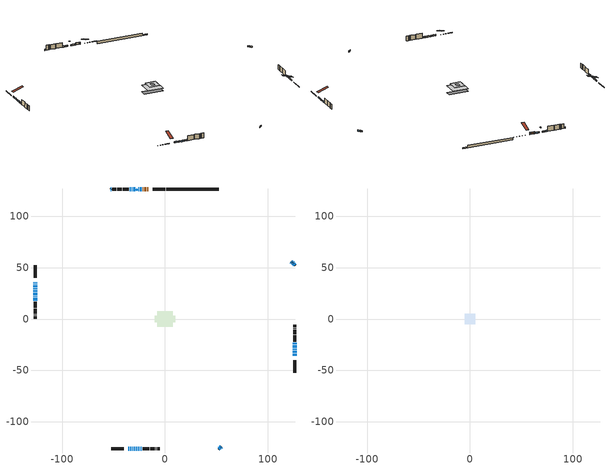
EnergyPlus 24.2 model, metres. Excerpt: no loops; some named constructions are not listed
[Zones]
conditioned space
 floor outside (Floor1 construction): -0.59,-0.59 -0.59,0.59 0.59,0.59 0.59,-0.59 z1.22
 floor outside (Floor2 construction): -0.3,-0.3 -0.3,0.3 0.3,0.3 0.3,-0.3 z1.22
 floor adiabatic (AdiabaticFloorConstruction): -7.65,-7.65 -7.65,7.65 7.65,7.65 7.65,-7.65 z3.66
 floor foundation (Slab1 construction): -9.73,-3.08 -9.73,3.08 9.73,3.08 9.73,-3.08 z-1.22
 wall outside (RimJoist1 construction): 0.21,126.37 -11.81,126.37 / -52.35,-126.37 -40.32,-126.37 / -126.37,52.35 -126.37,40.32 / 126.37,-52.35 126.37,-40.32 z1.22:1.52
 wall outside (AdiabaticWallConstruction 1): -16.48,126.37 -17.1,126.37 / -18.02,126.37 -20.26,126.37 / -21.19,126.37 -21.76,126.37 z1.22:3.25
 wall outside (AdiabaticWallConstruction): -126.37,35.66 -126.37,35.3 / -35.65,-126.37 -34.94,-126.37 / -34.01,-126.37 -32.63,-126.37 / -31.7,-126.37 -31.33,-126.37 / -30.41,-126.37 -29.6,-126.37 / 52.34,-126.37 53.53,-125.19 / 54.19,-124.53 54.69,-124.03 / -126.37,34.37 -126.37,33.71 / -126.37,32.78 -126.37,30.78 / -126.37,29.86 -126.37,28.85 / 126.37,-35.65 126.37,-33.76 / -126.37,27.93 -126.37,26.69 / 126.37,-32.83 126.37,-30.86 / 126.37,-29.93 126.37,-28.86 / 126.37,-27.93 126.37,-25.37 / -22.69,126.37 -24.71,126.37 / -25.64,126.37 -26.01,126.37 / -28.67,-126.37 -27.46,-126.37 / -126.37,25.76 -126.37,23.04 / -126.37,22.12 -126.37,21.75 / 126.37,-24.44 126.37,-22.88 / -126.37,20.82 -126.37,20.39 / -29.09,126.37 -29.68,126.37 / -30.61,126.37 -30.87,126.37 / -26.53,-126.37 -25.54,-126.37 / -24.62,-126.37 -24.06,-126.37 / -23.13,-126.37 -22.36,-126.37 / -126.37,19.46 -126.37,17.75 / -31.8,126.37 -32.53,126.37 / -33.46,126.37 -34.1,126.37 / 126.37,52.34 125.19,53.53 / 124.53,54.19 124.11,54.61 / 123.45,55.26 122.95,55.77 / -52.34,126.37 -52.77,125.95 z1.22:2.44
 wall outside (Wall1 construction): -35.03,126.37 -41.06,126.37 / -21.43,-126.37 -15.4,-126.37 / -126.37,16.82 -126.37,10.79 / 126.37,-21.96 126.37,-15.93 z1.22:6.1
 wall outside (Wall2 construction): -41.99,126.37 -46.56,126.37 / -14.47,-126.37 -9.9,-126.37 / -126.37,9.86 -126.37,5.29 / 126.37,-15 126.37,-10.42 z1.22:6.1
 wall outside (Wall3 construction): -47.49,126.37 -48.13,126.37 / -8.97,-126.37 -8.34,-126.37 / -126.37,4.36 -126.37,3.72 / 126.37,-9.5 126.37,-8.86 z1.22:6.1
 wall outside (Wall4 construction): -49.05,126.37 -51.42,126.37 / -7.41,-126.37 -5.05,-126.37 / -126.37,2.79 -126.37,0.43 / 126.37,-7.93 126.37,-5.57 z1.22:6.1
 wall foundation (FoundationWall1 construction): 1.14,126.37,-1.22 1.14,126.37,1.22 47.22,126.37,1.22 47.22,126.37,-0.16 52.35,126.37,-0.16 52.35,126.37,-1.22
 window (WindowConstruction 26): -126.37,35.65 -126.37,35.3 z1.22:2.44
 window (WindowConstruction 8): -35.65,-126.37 -34.94,-126.37 z1.22:2.44
 window (WindowConstruction 9): -34.01,-126.37 -32.63,-126.37 z1.22:2.44
 window (WindowConstruction 10): -31.7,-126.37 -31.33,-126.37 z1.22:2.44
 window (WindowConstruction 11): -30.41,-126.37 -29.6,-126.37 z1.22:2.44
 window (WindowConstruction 12): 52.35,-126.37 53.53,-125.19 z1.22:2.44
 window (WindowConstruction 13): 54.19,-124.53 54.69,-124.03 z1.22:2.44
 window (WindowConstruction 14): -126.37,34.37 -126.37,33.71 z1.22:2.44
 window (WindowConstruction 15): -126.37,32.78 -126.37,30.78 z1.22:2.44
 window (WindowConstruction 16): -126.37,29.86 -126.37,28.86 z1.22:2.44
 window (WindowConstruction): 126.37,-35.65 126.37,-33.76 z1.22:2.44
 window (WindowConstruction 17): -126.37,27.93 -126.37,26.69 z1.22:2.44
 window (WindowConstruction 18): 126.37,-32.83 126.37,-30.86 z1.22:2.44
 window (WindowConstruction 19): 126.37,-29.93 126.37,-28.86 z1.22:2.44
 window (WindowConstruction 20): 126.37,-27.93 126.37,-25.37 z1.22:2.44
 window (WindowConstruction 21): -22.69,126.37 -24.71,126.37 z1.22:2.44
 window (WindowConstruction 22): -25.64,126.37 -26.01,126.37 z1.22:2.44
 window (WindowConstruction 23): -28.67,-126.37 -27.46,-126.37 z1.22:2.44
 window (WindowConstruction 24): -126.37,25.76 -126.37,23.05 z1.22:2.44
 window (WindowConstruction 25): -126.37,22.12 -126.37,21.75 z1.22:2.44
 window (WindowConstruction 1): 126.37,-24.44 126.37,-22.89 z1.22:2.44
 window (WindowConstruction 33): -126.37,20.82 -126.37,20.39 z1.22:2.44
 window (WindowConstruction 27): -29.1,126.37 -29.68,126.37 z1.22:2.44
 window (WindowConstruction 28): -30.61,126.37 -30.87,126.37 z1.22:2.44
 window (WindowConstruction 29): -26.53,-126.37 -25.54,-126.37 z1.22:2.44
 window (WindowConstruction 30): -24.62,-126.37 -24.06,-126.37 z1.22:2.44
 window (WindowConstruction 31): -23.13,-126.37 -22.36,-126.37 z1.22:2.44
 window (WindowConstruction 32): -126.37,19.46 -126.37,17.75 z1.22:2.44
 window (WindowConstruction 2): -31.8,126.37 -32.53,126.37 z1.22:2.44
 window (WindowConstruction 3): -33.46,126.37 -34.1,126.37 z1.22:2.44
 window (WindowConstruction 4): 126.37,52.35 125.19,53.53 z1.22:2.44
 window (WindowConstruction 5): 124.53,54.19 124.11,54.61 z1.22:2.44
 window (WindowConstruction 6): 123.45,55.26 122.95,55.77 z1.22:2.44
 window (WindowConstruction 7): -52.35,126.37 -52.76,125.95 z1.22:2.44
 door (Door): -16.48,126.37 -17.1,126.37 z1.22:3.25
 door (Door 1): -18.02,126.37 -20.26,126.37 z1.22:3.25
 door (Door 2): -21.19,126.37 -21.76,126.37 z1.22:3.25
 ceiling adiabatic (AdiabaticFloorConstruction): 7.65,-7.65 7.65,7.65 -7.65,7.65 -7.65,-7.65 z3.66
 roof outside (AdiabaticRoofConstruction): -28.17,126.37,6.1 -28.17,125.2,6.49 -26.94,125.2,6.49 -26.94,126.37,6.1
 skylight (SkylightConstruction): -28.17,126.37,6.1 -28.17,125.21,6.49 -26.94,125.21,6.49 -26.94,126.37,6.1
attic - vented
 floor to conditioned space (Floor3 construction Reversed): -1.45,-1.45 -1.45,1.45 1.45,1.45 1.45,-1.45 z6.1
 floor to conditioned space (Floor4 construction Reversed): -5.28,-5.28 -5.28,5.28 5.28,5.28 5.28,-5.28 z6.1
 roof outside (Roof1 construction): -15.55,126.37,6.1 -15.55,115.7,9.65 -12.74,115.7,9.65 -12.74,126.37,6.1; -36.58,-126.37,6.1 -36.58,-115.7,9.65 -39.39,-115.7,9.65 -39.39,-126.37,6.1; -126.37,36.58,6.1 -115.7,36.58,9.65 -115.7,39.39,9.65 -126.37,39.39,6.1; 126.37,-36.58,6.1 115.7,-36.58,9.65 115.7,-39.39,9.65 126.37,-39.39,6.1
[Schedule:Day:Interval]
clothes dryer exhaust 0 schedule day: No, 01:00, 0.123457, 02:00, 0.0740741, 03:00, 0.0493827, 04:00, 0.0246914, 05:00, 0.0493827, 06:00, 0.0740741, 07:00, 0.197531, 08:00, 0.395062, 09:00, 0.592593, 10:00, 0.839506, 11:00, 0.962963, 12:00, 1, 13:00, 0.91358, 14:00, 0.82716, 15:00, 0.716049, 16:00, 0.753086, 17:00, 0.679012, 18:00, 0.666667, 20:00, 0.62963, 21:00, 0.641975, 22:00, 0.666667, 23:00, 0.54321, 24:00, 0.296296
clothes dryer exhaust 0 schedule default day; cooling season schedule day; cooling season schedule day 2; cooling season schedule default day; exterior lighting schedule default day; natural vent schedule default day: No, 24:00, 0
cooling season schedule day 1: No, 24:00, 1
exterior lighting schedule day: No, 01:00, 0.566667, 03:00, 0.524167, 05:00, 0.495833, 06:00, 0.5525, 07:00, 0.623333, 08:00, 0.580833, 09:00, 0.439167, 10:00, 0.354167, 12:00, 0.34, 13:00, 0.354167, 14:00, 0.396667, 15:00, 0.425, 16:00, 0.495833, 17:00, 0.623333, 18:00, 0.793333, 19:00, 0.906667, 20:00, 0.963333, 21:00, 0.991667, 22:00, 0.920833, 23:00, 0.793333, 24:00, 0.665833
exterior lighting schedule day 1: No, 01:00, 0.528571, 03:00, 0.488929, 05:00, 0.4625, 06:00, 0.515357, 07:00, 0.581429, 08:00, 0.541786, 09:00, 0.409643, 10:00, 0.330357, 12:00, 0.317143, 13:00, 0.330357, 14:00, 0.37, 15:00, 0.396429, 16:00, 0.4625, 17:00, 0.581429, 18:00, 0.74, 19:00, 0.845714, 20:00, 0.898571, 21:00, 0.925, 22:00, 0.858929, 23:00, 0.74, 24:00, 0.621071
exterior lighting schedule day 10: No, 01:00, 0.552381, 03:00, 0.510952, 05:00, 0.483333, 06:00, 0.538571, 07:00, 0.607619, 08:00, 0.56619, 09:00, 0.428095, 10:00, 0.345238, 12:00, 0.331429, 13:00, 0.345238, 14:00, 0.386667, 15:00, 0.414286, 16:00, 0.483333, 17:00, 0.607619, 18:00, 0.773333, 19:00, 0.88381, 20:00, 0.939048, 21:00, 0.966667, 22:00, 0.897619, 23:00, 0.773333, 24:00, 0.649048
exterior lighting schedule day 11: No, 01:00, 0.571429, 03:00, 0.528571, 05:00, 0.5, 06:00, 0.557143, 07:00, 0.628571, 08:00, 0.585714, 09:00, 0.442857, 10:00, 0.357143, 12:00, 0.342857, 13:00, 0.357143, 14:00, 0.4, 15:00, 0.428571, 16:00, 0.5, 17:00, 0.628571, 18:00, 0.8, 19:00, 0.914286, 20:00, 0.971429, 21:00, 1, 22:00, 0.928571, 23:00, 0.8, 24:00, 0.671429
exterior lighting schedule day 2: No, 01:00, 0.485714, 03:00, 0.449286, 05:00, 0.425, 06:00, 0.473571, 07:00, 0.534286, 08:00, 0.497857, 09:00, 0.376429, 10:00, 0.303571, 12:00, 0.291429, 13:00, 0.303571, 14:00, 0.34, 15:00, 0.364286, 16:00, 0.425, 17:00, 0.534286, 18:00, 0.68, 19:00, 0.777143, 20:00, 0.825714, 21:00, 0.85, 22:00, 0.789286, 23:00, 0.68, 24:00, 0.570714
exterior lighting schedule day 3: No, 01:00, 0.442857, 03:00, 0.409643, 05:00, 0.3875, 06:00, 0.431786, 07:00, 0.487143, 08:00, 0.453929, 09:00, 0.343214, 10:00, 0.276786, 12:00, 0.265714, 13:00, 0.276786, 14:00, 0.31, 15:00, 0.332143, 16:00, 0.3875, 17:00, 0.487143, 18:00, 0.62, 19:00, 0.708571, 20:00, 0.752857, 21:00, 0.775, 22:00, 0.719643, 23:00, 0.62, 24:00, 0.520357
exterior lighting schedule day 4: No, 01:00, 0.4, 03:00, 0.37, 05:00, 0.35, 06:00, 0.39, 07:00, 0.44, 08:00, 0.41, 09:00, 0.31, 10:00, 0.25, 12:00, 0.24, 13:00, 0.25, 14:00, 0.28, 15:00, 0.3, 16:00, 0.35, 17:00, 0.44, 18:00, 0.56, 19:00, 0.64, 20:00, 0.68, 21:00, 0.7, 22:00, 0.65, 23:00, 0.56, 24:00, 0.47
exterior lighting schedule day 5: No, 01:00, 0.380952, 03:00, 0.352381, 05:00, 0.333333, 06:00, 0.371429, 07:00, 0.419048, 08:00, 0.390476, 09:00, 0.295238, 10:00, 0.238095, 12:00, 0.228571, 13:00, 0.238095, 14:00, 0.266667, 15:00, 0.285714, 16:00, 0.333333, 17:00, 0.419048, 18:00, 0.533333, 19:00, 0.609524, 20:00, 0.647619, 21:00, 0.666667, 22:00, 0.619048, 23:00, 0.533333, 24:00, 0.447619
exterior lighting schedule day 6: No, 01:00, 0.390476, 03:00, 0.36119, 05:00, 0.341667, 06:00, 0.380714, 07:00, 0.429524, 08:00, 0.400238, 09:00, 0.302619, 10:00, 0.244048, 12:00, 0.234286, 13:00, 0.244048, 14:00, 0.273333, 15:00, 0.292857, 16:00, 0.341667, 17:00, 0.429524, 18:00, 0.546667, 19:00, 0.624762, 20:00, 0.66381, 21:00, 0.683333, 22:00, 0.634524, 23:00, 0.546667, 24:00, 0.45881
exterior lighting schedule day 7: No, 01:00, 0.419048, 03:00, 0.387619, 05:00, 0.366667, 06:00, 0.408571, 07:00, 0.460952, 08:00, 0.429524, 09:00, 0.324762, 10:00, 0.261905, 12:00, 0.251429, 13:00, 0.261905, 14:00, 0.293333, 15:00, 0.314286, 16:00, 0.366667, 17:00, 0.460952, 18:00, 0.586667, 19:00, 0.670476, 20:00, 0.712381, 21:00, 0.733333, 22:00, 0.680952, 23:00, 0.586667, 24:00, 0.492381
exterior lighting schedule day 8: No, 01:00, 0.466667, 03:00, 0.431667, 05:00, 0.408333, 06:00, 0.455, 07:00, 0.513333, 08:00, 0.478333, 09:00, 0.361667, 10:00, 0.291667, 12:00, 0.28, 13:00, 0.291667, 14:00, 0.326667, 15:00, 0.35, 16:00, 0.408333, 17:00, 0.513333, 18:00, 0.653333, 19:00, 0.746667, 20:00, 0.793333, 21:00, 0.816667, 22:00, 0.758333, 23:00, 0.653333, 24:00, 0.548333
exterior lighting schedule day 9: No, 01:00, 0.509524, 03:00, 0.47131, 05:00, 0.445833, 06:00, 0.496786, 07:00, 0.560476, 08:00, 0.522262, 09:00, 0.394881, 10:00, 0.318452, 12:00, 0.305714, 13:00, 0.318452, 14:00, 0.356667, 15:00, 0.382143, 16:00, 0.445833, 17:00, 0.560476, 18:00, 0.713333, 19:00, 0.815238, 20:00, 0.86619, 21:00, 0.891667, 22:00, 0.827976, 23:00, 0.713333, 24:00, 0.59869
[Schedule:Week:Daily]
clothes dryer exhaust 0 schedule Week Rule - Jan1-Dec31: clothes dryer exhaust 0 schedule day, clothes dryer exhaust 0 schedule day, clothes dryer exhaust 0 schedule day, clothes dryer exhaust 0 schedule day, clothes dryer exhaust 0 schedule day, clothes dryer exhaust 0 schedule day, clothes dryer exhaust 0 schedule day, clothes dryer exhaust 0 schedule default day, clothes dryer exhaust 0 schedule default day, clothes dryer exhaust 0 schedule default day, clothes dryer exhaust 0 schedule default day, clothes dryer exhaust 0 schedule default day
cooling season schedule Week Rule - Jan1-May26: cooling season schedule day, cooling season schedule day, cooling season schedule day, cooling season schedule day, cooling season schedule day, cooling season schedule day, cooling season schedule day, cooling season schedule default day, cooling season schedule default day, cooling season schedule default day, cooling season schedule default day, cooling season schedule default day
cooling season schedule Week Rule - May27-Jun2: cooling season schedule day, cooling season schedule day, cooling season schedule day, cooling season schedule day, cooling season schedule day, cooling season schedule day 1, cooling season schedule day 1, cooling season schedule default day, cooling season schedule default day, cooling season schedule default day, cooling season schedule default day, cooling season schedule default day
cooling season schedule Week Rule - Jun3-Aug25: cooling season schedule day 1, cooling season schedule day 1, cooling season schedule day 1, cooling season schedule day 1, cooling season schedule day 1, cooling season schedule day 1, cooling season schedule day 1, cooling season schedule default day, cooling season schedule default day, cooling season schedule default day, cooling season schedule default day, cooling season schedule default day
cooling season schedule Week Rule - Aug26-Sep1: cooling season schedule day 1, cooling season schedule day 1, cooling season schedule day 1, cooling season schedule day 1, cooling season schedule day 1, cooling season schedule day 1, cooling season schedule day 2, cooling season schedule default day, cooling season schedule default day, cooling season schedule default day, cooling season schedule default day, cooling season schedule default day
cooling season schedule Week Rule - Sep2-Dec31: cooling season schedule day 2, cooling season schedule day 2, cooling season schedule day 2, cooling season schedule day 2, cooling season schedule day 2, cooling season schedule day 2, cooling season schedule day 2, cooling season schedule default day, cooling season schedule default day, cooling season schedule default day, cooling season schedule default day, cooling season schedule default day
exterior lighting schedule Week Rule - Jan1-Jan27: exterior lighting schedule day, exterior lighting schedule day, exterior lighting schedule day, exterior lighting schedule day, exterior lighting schedule day, exterior lighting schedule day, exterior lighting schedule day, exterior lighting schedule default day, exterior lighting schedule default day, exterior lighting schedule default day, exterior lighting schedule default day, exterior lighting schedule default day
exterior lighting schedule Week Rule - Jan28-Feb3: exterior lighting schedule day, exterior lighting schedule day, exterior lighting schedule day, exterior lighting schedule day, exterior lighting schedule day 1, exterior lighting schedule day 1, exterior lighting schedule day 1, exterior lighting schedule default day, exterior lighting schedule default day, exterior lighting schedule default day, exterior lighting schedule default day, exterior lighting schedule default day
exterior lighting schedule Week Rule - Feb4-Feb24: exterior lighting schedule day 1, exterior lighting schedule day 1, exterior lighting schedule day 1, exterior lighting schedule day 1, exterior lighting schedule day 1, exterior lighting schedule day 1, exterior lighting schedule day 1, exterior lighting schedule default day, exterior lighting schedule default day, exterior lighting schedule default day, exterior lighting schedule default day, exterior lighting schedule default day
exterior lighting schedule Week Rule - Feb25-Mar3: exterior lighting schedule day 1, exterior lighting schedule day 1, exterior lighting schedule day 1, exterior lighting schedule day 1, exterior lighting schedule day 2, exterior lighting schedule day 2, exterior lighting schedule day 2, exterior lighting schedule default day, exterior lighting schedule default day, exterior lighting schedule default day, exterior lighting schedule default day, exterior lighting schedule default day
exterior lighting schedule Week Rule - Mar4-Mar31: exterior lighting schedule day 2, exterior lighting schedule day 2, exterior lighting schedule day 2, exterior lighting schedule day 2, exterior lighting schedule day 2, exterior lighting schedule day 2, exterior lighting schedule day 2, exterior lighting schedule default day, exterior lighting schedule default day, exterior lighting schedule default day, exterior lighting schedule default day, exterior lighting schedule default day
exterior lighting schedule Week Rule - Apr1-Apr28: exterior lighting schedule day 3, exterior lighting schedule day 3, exterior lighting schedule day 3, exterior lighting schedule day 3, exterior lighting schedule day 3, exterior lighting schedule day 3, exterior lighting schedule day 3, exterior lighting schedule default day, exterior lighting schedule default day, exterior lighting schedule default day, exterior lighting schedule default day, exterior lighting schedule default day
exterior lighting schedule Week Rule - Apr29-May5: exterior lighting schedule day 3, exterior lighting schedule day 3, exterior lighting schedule day 4, exterior lighting schedule day 4, exterior lighting schedule day 4, exterior lighting schedule day 4, exterior lighting schedule day 4, exterior lighting schedule default day, exterior lighting schedule default day, exterior lighting schedule default day, exterior lighting schedule default day, exterior lighting schedule default day
exterior lighting schedule Week Rule - May6-May26: exterior lighting schedule day 4, exterior lighting schedule day 4, exterior lighting schedule day 4, exterior lighting schedule day 4, exterior lighting schedule day 4, exterior lighting schedule day 4, exterior lighting schedule day 4, exterior lighting schedule default day, exterior lighting schedule default day, exterior lighting schedule default day, exterior lighting schedule default day, exterior lighting schedule default day
exterior lighting schedule Week Rule - May27-Jun2: exterior lighting schedule day 4, exterior lighting schedule day 4, exterior lighting schedule day 4, exterior lighting schedule day 4, exterior lighting schedule day 4, exterior lighting schedule day 5, exterior lighting schedule day 5, exterior lighting schedule default day, exterior lighting schedule default day, exterior lighting schedule default day, exterior lighting schedule default day, exterior lighting schedule default day
exterior lighting schedule Week Rule - Jun3-Jun30: exterior lighting schedule day 5, exterior lighting schedule day 5, exterior lighting schedule day 5, exterior lighting schedule day 5, exterior lighting schedule day 5, exterior lighting schedule day 5, exterior lighting schedule day 5, exterior lighting schedule default day, exterior lighting schedule default day, exterior lighting schedule default day, exterior lighting schedule default day, exterior lighting schedule default day
exterior lighting schedule Week Rule - Jul1-Jul28: exterior lighting schedule day 6, exterior lighting schedule day 6, exterior lighting schedule day 6, exterior lighting schedule day 6, exterior lighting schedule day 6, exterior lighting schedule day 6, exterior lighting schedule day 6, exterior lighting schedule default day, exterior lighting schedule default day, exterior lighting schedule default day, exterior lighting schedule default day, exterior lighting schedule default day
exterior lighting schedule Week Rule - Jul29-Aug4: exterior lighting schedule day 6, exterior lighting schedule day 6, exterior lighting schedule day 6, exterior lighting schedule day 7, exterior lighting schedule day 7, exterior lighting schedule day 7, exterior lighting schedule day 7, exterior lighting schedule default day, exterior lighting schedule default day, exterior lighting schedule default day, exterior lighting schedule default day, exterior lighting schedule default day
exterior lighting schedule Week Rule - Aug5-Aug25: exterior lighting schedule day 7, exterior lighting schedule day 7, exterior lighting schedule day 7, exterior lighting schedule day 7, exterior lighting schedule day 7, exterior lighting schedule day 7, exterior lighting schedule day 7, exterior lighting schedule default day, exterior lighting schedule default day, exterior lighting schedule default day, exterior lighting schedule default day, exterior lighting schedule default day
exterior lighting schedule Week Rule - Aug26-Sep1: exterior lighting schedule day 7, exterior lighting schedule day 7, exterior lighting schedule day 7, exterior lighting schedule day 7, exterior lighting schedule day 7, exterior lighting schedule day 7, exterior lighting schedule day 8, exterior lighting schedule default day, exterior lighting schedule default day, exterior lighting schedule default day, exterior lighting schedule default day, exterior lighting schedule default day
exterior lighting schedule Week Rule - Sep2-Sep29: exterior lighting schedule day 8, exterior lighting schedule day 8, exterior lighting schedule day 8, exterior lighting schedule day 8, exterior lighting schedule day 8, exterior lighting schedule day 8, exterior lighting schedule day 8, exterior lighting schedule default day, exterior lighting schedule default day, exterior lighting schedule default day, exterior lighting schedule default day, exterior lighting schedule default day
exterior lighting schedule Week Rule - Sep30-Oct6: exterior lighting schedule day 8, exterior lighting schedule day 9, exterior lighting schedule day 9, exterior lighting schedule day 9, exterior lighting schedule day 9, exterior lighting schedule day 9, exterior lighting schedule day 9, exterior lighting schedule default day, exterior lighting schedule default day, exterior lighting schedule default day, exterior lighting schedule default day, exterior lighting schedule default day
exterior lighting schedule Week Rule - Oct7-Oct27: exterior lighting schedule day 9, exterior lighting schedule day 9, exterior lighting schedule day 9, exterior lighting schedule day 9, exterior lighting schedule day 9, exterior lighting schedule day 9, exterior lighting schedule day 9, exterior lighting schedule default day, exterior lighting schedule default day, exterior lighting schedule default day, exterior lighting schedule default day, exterior lighting schedule default day
exterior lighting schedule Week Rule - Oct28-Nov3: exterior lighting schedule day 9, exterior lighting schedule day 9, exterior lighting schedule day 9, exterior lighting schedule day 9, exterior lighting schedule day 10, exterior lighting schedule day 10, exterior lighting schedule day 10, exterior lighting schedule default day, exterior lighting schedule default day, exterior lighting schedule default day, exterior lighting schedule default day, exterior lighting schedule default day
exterior lighting schedule Week Rule - Nov4-Nov24: exterior lighting schedule day 10, exterior lighting schedule day 10, exterior lighting schedule day 10, exterior lighting schedule day 10, exterior lighting schedule day 10, exterior lighting schedule day 10, exterior lighting schedule day 10, exterior lighting schedule default day, exterior lighting schedule default day, exterior lighting schedule default day, exterior lighting schedule default day, exterior lighting schedule default day
exterior lighting schedule Week Rule - Nov25-Dec1: exterior lighting schedule day 10, exterior lighting schedule day 10, exterior lighting schedule day 10, exterior lighting schedule day 10, exterior lighting schedule day 10, exterior lighting schedule day 10, exterior lighting schedule day 11, exterior lighting schedule default day, exterior lighting schedule default day, exterior lighting schedule default day, exterior lighting schedule default day, exterior lighting schedule default day
exterior lighting schedule Week Rule - Dec2-Dec31: exterior lighting schedule day 11, exterior lighting schedule day 11, exterior lighting schedule day 11, exterior lighting schedule day 11, exterior lighting schedule day 11, exterior lighting schedule day 11, exterior lighting schedule day 11, exterior lighting schedule default day, exterior lighting schedule default day, exterior lighting schedule default day, exterior lighting schedule default day, exterior lighting schedule default day
natural vent schedule Week Rule - Jan1-Dec31: natural vent schedule default day, natural vent schedule default day, natural vent schedule default day, natural vent schedule default day, natural vent schedule default day, natural vent schedule default day, natural vent schedule default day, natural vent schedule default day, natural vent schedule default day, natural vent schedule default day, natural vent schedule default day, natural vent schedule default day
[Schedule:Year]
clothes dryer exhaust 0 schedule: clothes dryer exhaust 0 schedule Week Rule - Jan1-Dec31, 1, 1, 12, 31
cooling season schedule: cooling season schedule Week Rule - Jan1-May26, 1, 1, 5, 26, cooling season schedule Week Rule - May27-Jun2, 5, 27, 6, 2, cooling season schedule Week Rule - Jun3-Aug25, 6, 3, 8, 25, cooling season schedule Week Rule - Aug26-Sep1, 8, 26, 9, 1, cooling season schedule Week Rule - Sep2-Dec31, 9, 2, 12, 31
natural vent schedule: natural vent schedule Week Rule - Jan1-Dec31, 1, 1, 12, 31
